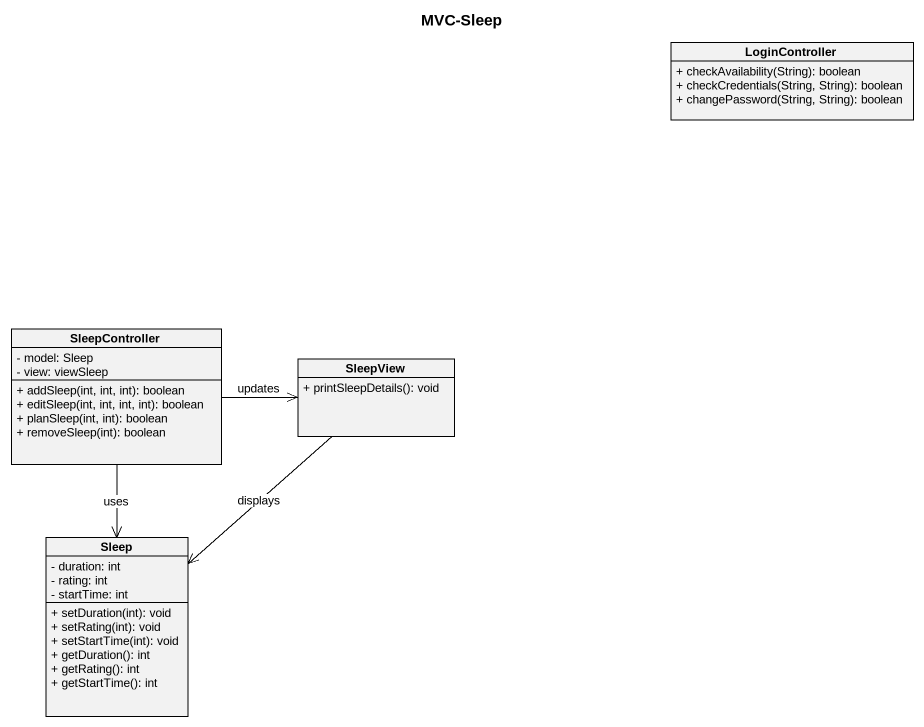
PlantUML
@startuml
title MVC-Sleep
hide circle
hide empty members
skinparam classAttributeIconSize 0
class LoginController {
  + checkAvailability(String): boolean
  + checkCredentials(String, String): boolean
  + changePassword(String, String): boolean
}
class SleepController {
  - model: Sleep
  - view: viewSleep
  + addSleep(int, int, int): boolean
  + editSleep(int, int, int, int): boolean
  + planSleep(int, int): boolean
  + removeSleep(int): boolean
}
class SleepView {
  + printSleepDetails(): void
}
class Sleep {
  - duration: int
  - rating: int
  - startTime: int
  + setDuration(int): void
  + setRating(int): void
  + setStartTime(int): void
  + getDuration(): int
  + getRating(): int
  + getStartTime(): int
}
SleepController -right-> SleepView : updates
SleepController --> Sleep : uses
SleepView --> Sleep : displays
@enduml
